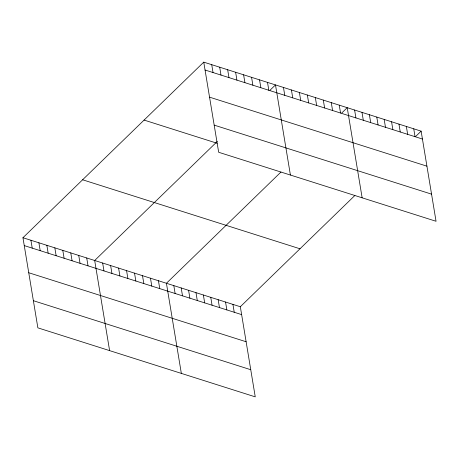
<?xml version="1.0" encoding="UTF-8"?>
<svg xmlns="http://www.w3.org/2000/svg" width="459" height="459" viewBox="0 0 459 459"><rect width="100%" height="100%" fill="white"/><g stroke="black" fill="none" stroke-linecap="round" stroke-linejoin="round"><path stroke-width="0.69" d="M354.859 195.511L240.327 306.732L255.25 396.857L37.867 327.846L22.95 237.722L203.75 62.143L421.132 131.154L436.05 221.278L218.673 152.268L203.75 62.143M217.302 141.418L94.686 260.494L109.603 350.619M270.064 90.182L275.486 84.915L290.409 175.04M280.954 172.045L166.422 283.266L181.339 373.396M341.8 112.96L347.222 107.687L362.14 197.818M415.705 136.421L421.132 131.154M205.058 70.02L422.435 139.031M209.551 97.159L426.927 166.175M214.181 125.123L431.558 194.14M144.086 120.08L217.153 143.277M82.614 179.779L299.991 248.789M22.95 237.722L240.327 306.732M24.252 245.599L241.635 314.61M28.745 272.738L246.127 341.754M33.375 300.702L250.757 369.719M413.737 128.807L415.045 136.684M406.347 126.46L407.655 134.338M398.957 124.114L400.259 131.991M391.567 121.767L392.87 129.645M384.177 119.42L385.48 127.298M376.787 117.074L378.09 124.957M369.392 114.727L370.7 122.61M362.002 112.38L363.31 120.264M354.612 110.034L355.914 117.917M339.253 105.157L340.555 113.04M331.278 102.627L332.586 110.51M323.308 100.096L324.616 107.98M315.339 97.566L316.641 105.444M307.369 95.036L308.672 102.914M299.4 92.506L300.702 100.383M291.425 89.975L292.733 97.853M283.455 87.445L284.764 95.323M267.517 82.385L268.819 90.262M259.547 79.855L260.85 87.732M251.572 77.324L252.88 85.202M243.603 74.794L244.911 82.672M235.633 72.264L236.936 80.141M227.664 69.734L228.966 77.611M219.695 67.203L220.997 75.081M211.725 64.673L213.028 72.551M232.937 304.386L234.239 312.263M225.547 302.039L226.849 309.917M218.157 299.693L219.459 307.57M210.767 297.346L212.069 305.224M203.371 294.999L204.68 302.877M195.982 292.653L197.29 300.53M188.592 290.306L189.894 298.189M181.202 287.959L182.504 295.843M173.812 285.613L175.114 293.496M158.447 280.736L159.755 288.619M150.477 278.206L151.78 286.089M142.508 275.675L143.81 283.553M134.539 273.145L135.841 281.023M126.569 270.615L127.872 278.493M118.594 268.085L119.902 275.962M110.625 265.554L111.933 273.432M102.655 263.024L103.958 270.902M86.717 257.964L88.019 265.841M78.741 255.433L80.05 263.311M70.772 252.903L72.08 260.781M62.803 250.373L64.105 258.251M54.833 247.843L56.136 255.72M46.864 245.313L48.166 253.19M38.889 242.782L40.197 250.66M30.919 240.252L32.228 248.13"/></g></svg>
